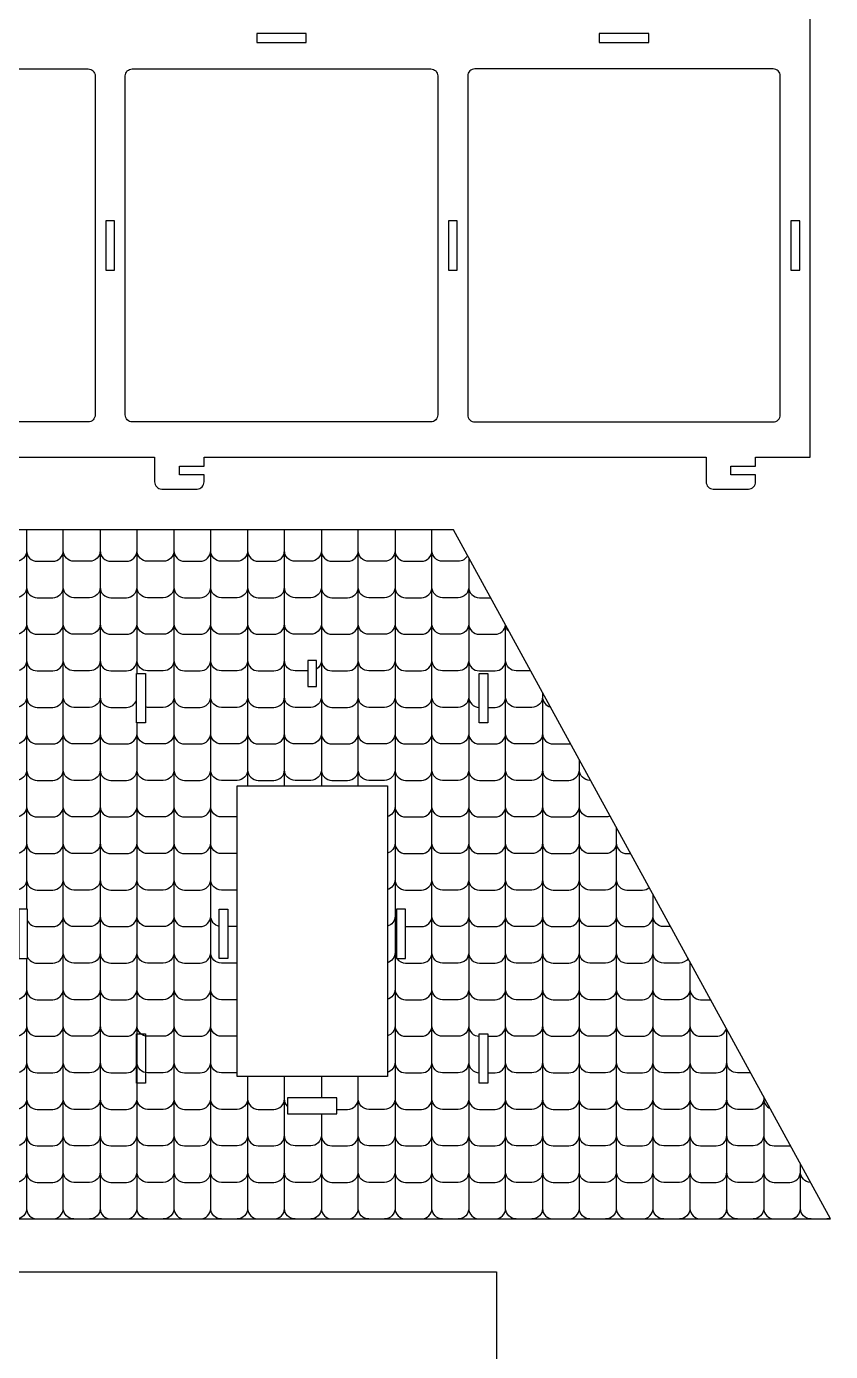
# Model space of a CAD drawing. Extents: x 3446 to 14467, y -2787 to 3269.
# Drawn here: x 10384 to 11477, y -660 to 1142 of the extents above; entities that cross this region are included whole.
import ezdxf

# ---------------------------------------------------------------- set-up
doc = ezdxf.new("R2010")
doc.units = 0
doc.header["$MEASUREMENT"] = 0
doc.layers.add('LAYER_1', color=18, linetype='CONTINUOUS')

msp = doc.modelspace()

# ---------------------------------------------------------------- linework, layer by layer
at = {"layer": 'LAYER_1'}
for points in [[(9876, 556.1), (10558.4, 556.1), (10558.4, 522.5, 0.414214), (10568, 512.9), (10616, 512.9, 0.414214), (10625.6, 522.5), (10625.6, 532.1), (10592, 532.1), (10592, 544.1), (10625.6, 544.1), (10625.6, 556.1), (11308, 556.1), (11308, 522.5, 0.414214), (11317.6, 512.9), (11365.6, 512.9, 0.414214), (11375.2, 522.5), (11375.2, 532.1), (11341.6, 532.1), (11341.6, 544.1), (11375.2, 544.1), (11375.2, 556.1), (11449.6, 556.1), (11449.6, 1696.1)], [(10419.9, -479.5, 0.414214), (10434.3, -465.1), (10434.3, 457.6)], [(10484.4, 457.6), (10484.4, -465.1, 0.414214), (10498.8, -479.5)], [(10584.6, 457.6), (10584.6, -465.1, 0.414214), (10599, -479.5)], [(10620.3, -479.5, 0.414214), (10634.7, -465.1), (10634.7, 457.6)], [(10885.2, 457.6), (10885.2, -465.1, 0.414214), (10899.6, -479.5)], [(10920.9, -479.5, 0.414214), (10935.3, -465.1), (10935.3, 457.6)], [(10384.3, 429.1, -0.414214), (10369.9, 414.7), (10348.6, 414.7, -0.414214), (10334.2, 429.1)], [(10384.3, 429.1, 0.414214), (10398.7, 414.7), (10419.9, 414.7, 0.414214), (10434.3, 429.1)], [(10484.4, 429.1, -0.414214), (10470, 414.7), (10448.7, 414.7, -0.414214), (10434.3, 429.1)], [(10484.4, 429.1, 0.414214), (10498.8, 414.7), (10520.1, 414.7, 0.414214), (10534.5, 429.1)], [(10584.6, 429.1, -0.414214), (10570.2, 414.7), (10548.9, 414.7, -0.414214), (10534.5, 429.1)], [(10584.6, 429.1, 0.414214), (10599, 414.7), (10620.3, 414.7, 0.414214), (10634.7, 429.1)], [(10684.8, 429.1, -0.414214), (10670.4, 414.7), (10649.1, 414.7, -0.414214), (10634.7, 429.1)], [(10684.8, 429.1, 0.414214), (10699.2, 414.7), (10720.5, 414.7, 0.414214), (10734.9, 429.1)], [(10785, 429.1, -0.414214), (10770.6, 414.7), (10749.3, 414.7, -0.414214), (10734.9, 429.1)], [(10785, 429.1, 0.414214), (10799.4, 414.7), (10820.7, 414.7, 0.414214), (10835.1, 429.1)], [(10885.2, 429.1, -0.414214), (10870.8, 414.7), (10849.5, 414.7, -0.414214), (10835.1, 429.1)], [(10885.2, 429.1, 0.414214), (10899.6, 414.7), (10920.9, 414.7, 0.414214), (10935.3, 429.1)], [(10983.8, 422.5, -0.279406), (10971, 414.7), (10949.7, 414.7, -0.414214), (10935.3, 429.1)], [(10985.4, 419.5), (10985.4, -465.1, 0.414214), (10999.8, -479.5)], [(10384.3, 379.5, -0.414214), (10369.9, 365.1), (10348.6, 365.1, -0.414214), (10334.2, 379.5)], [(10384.3, 379.5, 0.414214), (10398.7, 365.1), (10419.9, 365.1, 0.414214), (10434.3, 379.5)], [(10484.4, 379.5, -0.414214), (10470, 365.1), (10448.7, 365.1, -0.414214), (10434.3, 379.5)], [(10484.4, 379.5, 0.414214), (10498.8, 365.1), (10520.1, 365.1, 0.414214), (10534.5, 379.5)], [(10584.6, 379.5, -0.414214), (10570.2, 365.1), (10548.9, 365.1, -0.414214), (10534.5, 379.5)], [(10584.6, 379.5, 0.414214), (10599, 365.1), (10620.3, 365.1, 0.414214), (10634.7, 379.5)], [(10684.8, 379.5, -0.414214), (10670.4, 365.1), (10649.1, 365.1, -0.414214), (10634.7, 379.5)], [(10684.8, 379.5, 0.414214), (10699.2, 365.1), (10720.5, 365.1, 0.414214), (10734.9, 379.5)], [(10785, 379.5, -0.414214), (10770.6, 365.1), (10749.3, 365.1, -0.414214), (10734.9, 379.5)], [(10785, 379.5, 0.414214), (10799.4, 365.1), (10820.7, 365.1, 0.414214), (10835.1, 379.5)], [(10885.2, 379.5, -0.414214), (10870.8, 365.1), (10849.5, 365.1, -0.414214), (10835.1, 379.5)], [(10885.2, 379.5, 0.414214), (10899.6, 365.1), (10920.9, 365.1, 0.414214), (10935.3, 379.5)], [(10985.4, 379.5, -0.414214), (10971, 365.1), (10949.7, 365.1, -0.414214), (10935.3, 379.5)], [(10985.4, 379.5, 0.414214), (10999.8, 365.1), (11015.2, 365.1)], [(10384.3, 329.8, -0.414214), (10369.9, 315.4), (10348.6, 315.4, -0.414214), (10334.2, 329.8)], [(10384.3, 329.8, 0.414214), (10398.7, 315.4), (10419.9, 315.4, 0.414214), (10434.3, 329.8)], [(10484.4, 329.8, -0.414214), (10470, 315.4), (10448.7, 315.4, -0.414214), (10434.3, 329.8)], [(10484.4, 329.8, 0.414214), (10498.8, 315.4), (10520.1, 315.4, 0.414214), (10534.5, 329.8)], [(10584.6, 329.8, -0.414214), (10570.2, 315.4), (10548.9, 315.4, -0.414214), (10534.5, 329.8)], [(10584.6, 329.8, 0.414214), (10599, 315.4), (10620.3, 315.4, 0.414214), (10634.7, 329.8)], [(10684.8, 329.8, -0.414214), (10670.4, 315.4), (10649.1, 315.4, -0.414214), (10634.7, 329.8)], [(10684.8, 329.8, 0.414214), (10699.2, 315.4), (10720.5, 315.4, 0.414214), (10734.9, 329.8)], [(10785, 329.8, -0.414214), (10770.6, 315.4), (10749.3, 315.4, -0.414214), (10734.9, 329.8)], [(10785, 329.8, 0.414214), (10799.4, 315.4), (10820.7, 315.4, 0.414214), (10835.1, 329.8)], [(10885.2, 329.8, -0.414214), (10870.8, 315.4), (10849.5, 315.4, -0.414214), (10835.1, 329.8)], [(10885.2, 329.8, 0.414214), (10899.6, 315.4), (10920.9, 315.4, 0.414214), (10935.3, 329.8)], [(10985.4, 329.8, -0.414214), (10971, 315.4), (10949.7, 315.4, -0.414214), (10935.3, 329.8)], [(10985.4, 329.8, 0.414214), (10999.8, 315.4), (11021.1, 315.4, 0.379798), (11035.4, 328.1)], [(11021.1, -479.5, 0.414214), (11035.5, -465.1), (11035.5, 327.9)], [(11040.4, 319, -0.175116), (11035.7, 327.6)], [(10384.3, 280.1, -0.414214), (10369.9, 265.7), (10348.6, 265.7, -0.414214), (10334.2, 280.1)], [(10384.3, 280.1, 0.414214), (10398.7, 265.7), (10419.9, 265.7, 0.414214), (10434.3, 280.1)], [(10484.4, 280.1, -0.414214), (10470, 265.7), (10448.7, 265.7, -0.414214), (10434.3, 280.1)], [(10484.4, 280.1, 0.414214), (10498.8, 265.7), (10520.1, 265.7, 0.414214), (10534.5, 280.1)], [(10584.6, 280.1, -0.414214), (10570.2, 265.7), (10548.9, 265.7, -0.414214), (10534.5, 280.1)], [(10584.6, 280.1, 0.414214), (10599, 265.7), (10620.3, 265.7, 0.414214), (10634.7, 280.1)], [(10684.8, 280.1, -0.414214), (10670.4, 265.7), (10649.1, 265.7, -0.414214), (10634.7, 280.1)], [(10684.8, 280.1, 0.414214), (10699.2, 265.7), (10720.5, 265.7, 0.414214), (10734.9, 280.1)], [(10766.6, 265.7), (10749.3, 265.7, -0.414214), (10734.9, 280.1)], [(10785, 280.1, -0.250445), (10778.6, 268.1)], [(10785, 280.1, 0.414214), (10799.4, 265.7), (10820.7, 265.7, 0.414214), (10835.1, 280.1)], [(10885.2, 280.1, -0.414214), (10870.8, 265.7), (10849.5, 265.7, -0.414214), (10835.1, 280.1)], [(10885.2, 280.1, 0.414214), (10899.6, 265.7), (10920.9, 265.7, 0.414214), (10935.3, 280.1)], [(10985.4, 280.1, -0.414214), (10971, 265.7), (10949.7, 265.7, -0.414214), (10935.3, 280.1)], [(10985.4, 280.1, 0.414214), (10999.8, 265.7), (11021.1, 265.7, 0.414214), (11035.5, 280.1)], [(11069.5, 265.7), (11049.9, 265.7, -0.414214), (11035.5, 280.1)], [(11085.6, 236.3), (11085.6, -465.1, 0.414214), (11100, -479.5)], [(10384.3, 230.4, -0.414214), (10369.9, 216), (10348.6, 216, -0.414214), (10334.2, 230.4)], [(10384.3, 230.4, 0.414214), (10398.7, 216), (10419.9, 216, 0.414214), (10434.3, 230.4)], [(10484.4, 230.4, -0.414214), (10470, 216), (10448.7, 216, -0.414214), (10434.3, 230.4)], [(10484.4, 230.4, 0.414214), (10498.8, 216), (10520.1, 216, 0.323813), (10533.8, 225.9)], [(10584.6, 230.4, -0.414214), (10570.2, 216), (10548.9, 216, -0.054702), (10545.8, 216.4)], [(10584.6, 230.4, 0.414214), (10599, 216), (10620.3, 216, 0.414214), (10634.7, 230.4)], [(10684.8, 230.4, -0.414214), (10670.4, 216), (10649.1, 216, -0.414214), (10634.7, 230.4)], [(10684.8, 230.4, 0.414214), (10699.2, 216), (10720.5, 216, 0.414214), (10734.9, 230.4)], [(10785, 230.4, -0.414214), (10770.6, 216), (10749.3, 216, -0.414214), (10734.9, 230.4)], [(10785, 230.4, 0.414214), (10799.4, 216), (10820.7, 216, 0.414214), (10835.1, 230.4)], [(10885.2, 230.4, -0.414214), (10870.8, 216), (10849.5, 216, -0.414214), (10835.1, 230.4)], [(10885.2, 230.4, 0.414214), (10899.6, 216), (10920.9, 216, 0.414214), (10935.3, 230.4)], [(10985.4, 230.4, -0.414214), (10971, 216), (10949.7, 216, -0.414214), (10935.3, 230.4)], [(10985.4, 230.4, 0.406544), (10999.4, 216)], [(11011.4, 216), (11021.1, 216, 0.414214), (11035.5, 230.4)], [(11085.6, 230.4, -0.414214), (11071.2, 216), (11049.9, 216, -0.414214), (11035.5, 230.4)], [(11085.6, 230.4, 0.342693), (11096.4, 216.5)], [(10384.3, 180.7, -0.414214), (10369.9, 166.3), (10348.6, 166.3, -0.414214), (10334.2, 180.7)], [(10384.3, 180.7, 0.414214), (10398.7, 166.3), (10419.9, 166.3, 0.414214), (10434.3, 180.7)], [(10484.4, 180.7, -0.414214), (10470, 166.3), (10448.7, 166.3, -0.414214), (10434.3, 180.7)], [(10484.4, 180.7, 0.414214), (10498.8, 166.3), (10520.1, 166.3, 0.414214), (10534.5, 180.7)], [(10548.9, -479.5, -0.414214), (10534.5, -465.1), (10534.5, 194.9)], [(10584.6, 180.7, -0.414214), (10570.2, 166.3), (10548.9, 166.3, -0.414214), (10534.5, 180.7)], [(10584.6, 180.7, 0.414214), (10599, 166.3), (10620.3, 166.3, 0.414214), (10634.7, 180.7)], [(10684.8, 180.7, -0.414214), (10670.4, 166.3), (10649.1, 166.3, -0.414214), (10634.7, 180.7)], [(10684.8, 180.7, 0.414214), (10699.2, 166.3), (10720.5, 166.3, 0.414214), (10734.9, 180.7)], [(10785, 180.7, -0.414214), (10770.6, 166.3), (10749.3, 166.3, -0.414214), (10734.9, 180.7)], [(10785, 180.7, 0.414214), (10799.4, 166.3), (10820.7, 166.3, 0.414214), (10835.1, 180.7)], [(10885.2, 180.7, -0.414214), (10870.8, 166.3), (10849.5, 166.3, -0.414214), (10835.1, 180.7)], [(10885.2, 180.7, 0.414214), (10899.6, 166.3), (10920.9, 166.3, 0.414214), (10935.3, 180.7)], [(10985.4, 180.7, -0.414214), (10971, 166.3), (10949.7, 166.3, -0.414214), (10935.3, 180.7)], [(10985.4, 180.7, 0.414214), (10999.8, 166.3), (11021.1, 166.3, 0.414214), (11035.5, 180.7)], [(11085.6, 180.7, -0.414214), (11071.2, 166.3), (11049.9, 166.3, -0.414214), (11035.5, 180.7)], [(11085.6, 180.7, 0.414214), (11100, 166.3), (11121.3, 166.3, 0.042575), (11123.7, 166.5)], [(11150.1, -479.5, -0.414214), (11135.7, -465.1), (11135.7, 144.7)], [(10384.3, 131.1, -0.414214), (10369.9, 116.7), (10348.6, 116.7, -0.414214), (10334.2, 131.1)], [(10384.3, 131.1, 0.414214), (10398.7, 116.7), (10419.9, 116.7, 0.414214), (10434.3, 131.1)], [(10484.4, 131.1, -0.414214), (10470, 116.7), (10448.7, 116.7, -0.414214), (10434.3, 131.1)], [(10484.4, 131.1, 0.414214), (10498.8, 116.7), (10520.1, 116.7, 0.414214), (10534.5, 131.1)], [(10584.6, 131.1, -0.414214), (10570.2, 116.7), (10548.9, 116.7, -0.414214), (10534.5, 131.1)], [(10584.6, 131.1, 0.414214), (10599, 116.7), (10620.3, 116.7, 0.414214), (10634.7, 131.1)], [(10684.8, 131.1, -0.414214), (10670.4, 116.7), (10649.1, 116.7, -0.414214), (10634.7, 131.1)], [(10684.8, 131.1, 0.414214), (10699.2, 116.7), (10720.5, 116.7, 0.414214), (10734.9, 131.1)], [(10785, 131.1, -0.414214), (10770.6, 116.7), (10749.3, 116.7, -0.414214), (10734.9, 131.1)], [(10785, 131.1, 0.414214), (10799.4, 116.7), (10820.7, 116.7, 0.414214), (10835.1, 131.1)], [(10885.2, 131.1, -0.414214), (10870.8, 116.7), (10849.5, 116.7, -0.414214), (10835.1, 131.1)], [(10885.2, 131.1, 0.414214), (10899.6, 116.7), (10920.9, 116.7, 0.414214), (10935.3, 131.1)], [(10985.4, 131.1, -0.414214), (10971, 116.7), (10949.7, 116.7, -0.414214), (10935.3, 131.1)], [(10985.4, 131.1, 0.414214), (10999.8, 116.7), (11021.1, 116.7, 0.414214), (11035.5, 131.1)], [(11085.6, 131.1, -0.414214), (11071.2, 116.7), (11049.9, 116.7, -0.414214), (11035.5, 131.1)], [(11085.6, 131.1, 0.414214), (11100, 116.7), (11121.3, 116.7, 0.414214), (11135.7, 131.1)], [(11151, 116.7), (11150.1, 116.7, -0.414214), (11135.7, 131.1)], [(10384.3, 81.4, -0.414214), (10369.9, 67), (10361.1, 67)], [(10384.3, 81.4, 0.414214), (10398.7, 67), (10419.9, 67, 0.414214), (10434.3, 81.4)], [(10484.4, 81.4, -0.414214), (10470, 67), (10448.7, 67, -0.414214), (10434.3, 81.4)], [(10484.4, 81.4, 0.414214), (10498.8, 67), (10520.1, 67, 0.414214), (10534.5, 81.4)], [(10584.6, 81.4, -0.414214), (10570.2, 67), (10548.9, 67, -0.414214), (10534.5, 81.4)], [(10584.6, 81.4, 0.414214), (10599, 67), (10620.3, 67, 0.414214), (10634.7, 81.4)], [(10670.5, 67, -0.001323), (10670.4, 67), (10649.1, 67, -0.414214), (10634.7, 81.4)], [(10885.2, 81.4, -0.335422), (10874.7, 67.5)], [(10885.2, 81.4, 0.414214), (10899.6, 67), (10920.9, 67, 0.414214), (10935.3, 81.4)], [(10985.4, 81.4, -0.414214), (10971, 67), (10949.7, 67, -0.414214), (10935.3, 81.4)], [(10985.4, 81.4, 0.414214), (10999.8, 67), (11021.1, 67, 0.414214), (11035.5, 81.4)], [(11085.6, 81.4, -0.414214), (11071.2, 67), (11049.9, 67, -0.414214), (11035.5, 81.4)], [(11085.6, 81.4, 0.414214), (11100, 67), (11121.3, 67, 0.414214), (11135.7, 81.4)], [(11177.4, 68.3, -0.109058), (11171.4, 67), (11150.1, 67, -0.414214), (11135.7, 81.4)], [(11185.8, 53.1), (11185.8, -465.1, 0.414214), (11200.2, -479.5)], [(10384.3, 31.7, -0.414214), (10369.9, 17.3), (10361.1, 17.3)], [(10384.3, 31.7, 0.414214), (10398.7, 17.3), (10419.9, 17.3, 0.414214), (10434.3, 31.7)], [(10484.4, 31.7, -0.414214), (10470, 17.3), (10448.7, 17.3, -0.414214), (10434.3, 31.7)], [(10484.4, 31.7, 0.414214), (10498.8, 17.3), (10520.1, 17.3, 0.414214), (10534.5, 31.7)], [(10584.6, 31.7, -0.414214), (10570.2, 17.3), (10548.9, 17.3, -0.414214), (10534.5, 31.7)], [(10584.6, 31.7, 0.414214), (10599, 17.3), (10620.3, 17.3, 0.414214), (10634.7, 31.7)], [(10670.5, 17.3, -0.001323), (10670.4, 17.3), (10649.1, 17.3, -0.414214), (10634.7, 31.7)], [(10885.2, 31.7, -0.335422), (10874.7, 17.8)], [(10885.2, 31.7, 0.414214), (10899.6, 17.3), (10920.9, 17.3, 0.414214), (10935.3, 31.7)], [(10985.4, 31.7, -0.414214), (10971, 17.3), (10949.7, 17.3, -0.414214), (10935.3, 31.7)], [(10985.4, 31.7, 0.414214), (10999.8, 17.3), (11021.1, 17.3, 0.414214), (11035.5, 31.7)], [(11085.6, 31.7, -0.414214), (11071.2, 17.3), (11049.9, 17.3, -0.414214), (11035.5, 31.7)], [(11085.6, 31.7, 0.414214), (11100, 17.3), (11121.3, 17.3, 0.414214), (11135.7, 31.7)], [(11185.8, 31.7, -0.414214), (11171.4, 17.3), (11150.1, 17.3, -0.414214), (11135.7, 31.7)], [(11185.8, 31.7, 0.414214), (11200.2, 17.3), (11205.3, 17.3)], [(10384.3, -18, -0.414214), (10369.9, -32.4), (10361.1, -32.4)], [(10384.3, -18, 0.414214), (10398.7, -32.4), (10419.9, -32.4, 0.414214), (10434.3, -18)], [(10484.4, -18, -0.414214), (10470, -32.4), (10448.7, -32.4, -0.414214), (10434.3, -18)], [(10484.4, -18, 0.414214), (10498.8, -32.4), (10520.1, -32.4, 0.414214), (10534.5, -18)], [(10584.6, -18, -0.414214), (10570.2, -32.4), (10548.9, -32.4, -0.414214), (10534.5, -18)], [(10584.6, -18, 0.414214), (10599, -32.4), (10620.3, -32.4, 0.414214), (10634.7, -18)], [(10670.5, -32.4, -0.001323), (10670.4, -32.4), (10649.1, -32.4, -0.414214), (10634.7, -18)], [(10885.2, -18, -0.335422), (10874.7, -31.8)], [(10885.2, -18, 0.414214), (10899.6, -32.4), (10920.9, -32.4, 0.414214), (10935.3, -18)], [(10985.4, -18, -0.414214), (10971, -32.4), (10949.7, -32.4, -0.414214), (10935.3, -18)], [(10985.4, -18, 0.414214), (10999.8, -32.4), (11021.1, -32.4, 0.414214), (11035.5, -18)], [(11085.6, -18, -0.414214), (11071.2, -32.4), (11049.9, -32.4, -0.414214), (11035.5, -18)], [(11085.6, -18, 0.414214), (11100, -32.4), (11121.3, -32.4, 0.414214), (11135.7, -18)], [(11185.8, -18, -0.414214), (11171.4, -32.4), (11150.1, -32.4, -0.414214), (11135.7, -18)], [(11185.8, -18, 0.414214), (11200.2, -32.4), (11221.5, -32.4, 0.175306), (11230.7, -29)], [(11250.3, -479.5, -0.414214), (11235.9, -465.1), (11235.9, -38.5)], [(10385.6, -73.8, 0.291063), (10398.7, -82.1), (10419.9, -82.1, 0.414214), (10434.3, -67.7)], [(10484.4, -67.7, -0.414214), (10470, -82.1), (10448.7, -82.1, -0.414214), (10434.3, -67.7)], [(10484.4, -67.7, 0.414214), (10498.8, -82.1), (10520.1, -82.1, 0.414214), (10534.5, -67.7)], [(10584.6, -67.7, -0.414214), (10570.2, -82.1), (10548.9, -82.1, -0.414214), (10534.5, -67.7)], [(10584.6, -67.7, 0.414214), (10599, -82.1), (10620.3, -82.1, 0.414214), (10634.7, -67.7)], [(10646, -81.7, -0.351824), (10634.7, -67.7)], [(10885.2, -67.7, -0.335422), (10874.7, -81.5)], [(10885.2, -67.7, 0.13441), (10887.2, -75)], [(10899.2, -82.1, 0.006806), (10899.6, -82.1), (10920.9, -82.1, 0.414214), (10935.3, -67.7)], [(10985.4, -67.7, -0.414214), (10971, -82.1), (10949.7, -82.1, -0.414214), (10935.3, -67.7)], [(10985.4, -67.7, 0.414214), (10999.8, -82.1), (11021.1, -82.1, 0.414214), (11035.5, -67.7)], [(11085.6, -67.7, -0.414214), (11071.2, -82.1), (11049.9, -82.1, -0.414214), (11035.5, -67.7)], [(11085.6, -67.7, 0.414214), (11100, -82.1), (11121.3, -82.1, 0.414214), (11135.7, -67.7)], [(11185.8, -67.7, -0.414214), (11171.4, -82.1), (11150.1, -82.1, -0.414214), (11135.7, -67.7)], [(11185.8, -67.7, 0.414214), (11200.2, -82.1), (11221.5, -82.1, 0.414214), (11235.9, -67.7)], [(11259.7, -82.1), (11250.3, -82.1, -0.414214), (11235.9, -67.7)], [(10670.5, -82.1, -0.001323), (10670.4, -82.1), (10658, -82.1)], [(10384.3, -125.4), (10384.3, -465.1, 0.414214), (10398.7, -479.5)], [(10385.6, -123.4, 0.291063), (10398.7, -131.7), (10419.9, -131.7, 0.414214), (10434.3, -117.3)], [(10484.4, -117.3, -0.414214), (10470, -131.7), (10448.7, -131.7, -0.414214), (10434.3, -117.3)], [(10484.4, -117.3, 0.414214), (10498.8, -131.7), (10520.1, -131.7, 0.414214), (10534.5, -117.3)], [(10584.6, -117.3, -0.414214), (10570.2, -131.7), (10548.9, -131.7, -0.414214), (10534.5, -117.3)], [(10584.6, -117.3, 0.414214), (10599, -131.7), (10620.3, -131.7, 0.414214), (10634.7, -117.3)], [(10670.5, -131.7, -0.001323), (10670.4, -131.7), (10649.1, -131.7, -0.414214), (10634.7, -117.3)], [(10885.2, -117.3, -0.335422), (10874.7, -131.2)], [(10885.2, -117.3, 0.13441), (10887.2, -124.7)], [(10887.7, -125.4, 0.249808), (10899.6, -131.7), (10920.9, -131.7, 0.414214), (10935.3, -117.3)], [(10985.4, -117.3, -0.414214), (10971, -131.7), (10949.7, -131.7, -0.414214), (10935.3, -117.3)], [(10985.4, -117.3, 0.414214), (10999.8, -131.7), (11021.1, -131.7, 0.414214), (11035.5, -117.3)], [(11085.6, -117.3, -0.414214), (11071.2, -131.7), (11049.9, -131.7, -0.414214), (11035.5, -117.3)], [(11085.6, -117.3, 0.414214), (11100, -131.7), (11121.3, -131.7, 0.414214), (11135.7, -117.3)], [(11185.8, -117.3, -0.414214), (11171.4, -131.7), (11150.1, -131.7, -0.414214), (11135.7, -117.3)], [(11185.8, -117.3, 0.414214), (11200.2, -131.7), (11221.5, -131.7, 0.414214), (11235.9, -117.3)], [(11283.4, -125.5, -0.2469), (11271.6, -131.7), (11250.3, -131.7, -0.414214), (11235.9, -117.3)], [(11286, -130.1), (11286, -465.1, 0.414214), (11300.4, -479.5)], [(10384.3, -167, -0.414214), (10369.9, -181.4), (10361.1, -181.4)], [(10384.3, -167, 0.414214), (10398.7, -181.4), (10419.9, -181.4, 0.414214), (10434.3, -167)], [(10484.4, -167, -0.414214), (10470, -181.4), (10448.7, -181.4, -0.414214), (10434.3, -167)], [(10484.4, -167, 0.414214), (10498.8, -181.4), (10520.1, -181.4, 0.414214), (10534.5, -167)], [(10584.6, -167, -0.414214), (10570.2, -181.4), (10548.9, -181.4, -0.414214), (10534.5, -167)], [(10584.6, -167, 0.414214), (10599, -181.4), (10620.3, -181.4, 0.414214), (10634.7, -167)], [(10670.5, -181.4, -0.001323), (10670.4, -181.4), (10649.1, -181.4, -0.414214), (10634.7, -167)], [(10885.2, -167, -0.335422), (10874.7, -180.9)], [(10885.2, -167, 0.414214), (10899.6, -181.4), (10920.9, -181.4, 0.414214), (10935.3, -167)], [(10985.4, -167, -0.414214), (10971, -181.4), (10949.7, -181.4, -0.414214), (10935.3, -167)], [(10985.4, -167, 0.414214), (10999.8, -181.4), (11021.1, -181.4, 0.414214), (11035.5, -167)], [(11085.6, -167, -0.414214), (11071.2, -181.4), (11049.9, -181.4, -0.414214), (11035.5, -167)], [(11085.6, -167, 0.414214), (11100, -181.4), (11121.3, -181.4, 0.414214), (11135.7, -167)], [(11185.8, -167, -0.414214), (11171.4, -181.4), (11150.1, -181.4, -0.414214), (11135.7, -167)], [(11185.8, -167, 0.414214), (11200.2, -181.4), (11221.5, -181.4, 0.414214), (11235.9, -167)], [(11286, -167, -0.414214), (11271.6, -181.4), (11250.3, -181.4, -0.414214), (11235.9, -167)], [(11286, -167, 0.414214), (11300.4, -181.4), (11314, -181.4)], [(10384.3, -216.7, -0.414214), (10369.9, -231.1), (10361.1, -231.1)], [(10384.3, -216.7, 0.414214), (10398.7, -231.1), (10419.9, -231.1, 0.414214), (10434.3, -216.7)], [(10484.4, -216.7, -0.414214), (10470, -231.1), (10448.7, -231.1, -0.414214), (10434.3, -216.7)], [(10484.4, -216.7, 0.414214), (10498.8, -231.1), (10520.1, -231.1, 0.414214), (10534.5, -216.7)], [(10584.6, -216.7, -0.414214), (10570.2, -231.1), (10548.9, -231.1, -0.414214), (10534.5, -216.7)], [(10584.6, -216.7, 0.414214), (10599, -231.1), (10620.3, -231.1, 0.414214), (10634.7, -216.7)], [(10670.5, -231.1, -0.001323), (10670.4, -231.1), (10649.1, -231.1, -0.414214), (10634.7, -216.7)], [(10885.2, -216.7, -0.335422), (10874.7, -230.6)], [(10885.2, -216.7, 0.414214), (10899.6, -231.1), (10920.9, -231.1, 0.414214), (10935.3, -216.7)], [(10985.4, -216.7, -0.414214), (10971, -231.1), (10949.7, -231.1, -0.414214), (10935.3, -216.7)], [(10985.4, -216.7, 0.406544), (10999.4, -231.1)], [(11011.4, -231.1), (11021.1, -231.1, 0.414214), (11035.5, -216.7)], [(11085.6, -216.7, -0.414214), (11071.2, -231.1), (11049.9, -231.1, -0.414214), (11035.5, -216.7)], [(11085.6, -216.7, 0.414214), (11100, -231.1), (11121.3, -231.1, 0.414214), (11135.7, -216.7)], [(11185.8, -216.7, -0.414214), (11171.4, -231.1), (11150.1, -231.1, -0.414214), (11135.7, -216.7)], [(11185.8, -216.7, 0.414214), (11200.2, -231.1), (11221.5, -231.1, 0.414214), (11235.9, -216.7)], [(11286, -216.7, -0.414214), (11271.6, -231.1), (11250.3, -231.1, -0.414214), (11235.9, -216.7)], [(11286, -216.7, 0.414214), (11300.4, -231.1), (11321.7, -231.1, 0.333881), (11335.5, -220.7)], [(11321.7, -479.5, 0.414214), (11336.1, -465.1), (11336.1, -221.7)], [(10384.3, -266.4, -0.414214), (10369.9, -280.8), (10361.1, -280.8)], [(10384.3, -266.4, 0.414214), (10398.7, -280.8), (10419.9, -280.8, 0.414214), (10434.3, -266.4)], [(10484.4, -266.4, -0.414214), (10470, -280.8), (10448.7, -280.8, -0.414214), (10434.3, -266.4)], [(10484.4, -266.4, 0.414214), (10498.8, -280.8), (10520.1, -280.8, 0.414214), (10534.5, -266.4)], [(10584.6, -266.4, -0.414214), (10570.2, -280.8), (10548.9, -280.8, -0.414214), (10534.5, -266.4)], [(10584.6, -266.4, 0.414214), (10599, -280.8), (10620.3, -280.8, 0.414214), (10634.7, -266.4)], [(10670.5, -280.8, -0.001323), (10670.4, -280.8), (10649.1, -280.8, -0.414214), (10634.7, -266.4)], [(10885.2, -266.4, -0.335422), (10874.7, -280.2)], [(10885.2, -266.4, 0.414214), (10899.6, -280.8), (10920.9, -280.8, 0.414214), (10935.3, -266.4)], [(10985.4, -266.4, -0.414214), (10971, -280.8), (10949.7, -280.8, -0.414214), (10935.3, -266.4)], [(10985.4, -266.4, 0.406544), (10999.4, -280.8)], [(11011.4, -280.8), (11021.1, -280.8, 0.414214), (11035.5, -266.4)], [(11085.6, -266.4, -0.414214), (11071.2, -280.8), (11049.9, -280.8, -0.414214), (11035.5, -266.4)], [(11085.6, -266.4, 0.414214), (11100, -280.8), (11121.3, -280.8, 0.414214), (11135.7, -266.4)], [(11185.8, -266.4, -0.414214), (11171.4, -280.8), (11150.1, -280.8, -0.414214), (11135.7, -266.4)], [(11185.8, -266.4, 0.414214), (11200.2, -280.8), (11221.5, -280.8, 0.414214), (11235.9, -266.4)], [(11286, -266.4, -0.414214), (11271.6, -280.8), (11250.3, -280.8, -0.414214), (11235.9, -266.4)], [(11286, -266.4, 0.414214), (11300.4, -280.8), (11321.7, -280.8, 0.414214), (11336.1, -266.4)], [(11368.3, -280.8), (11350.5, -280.8, -0.414214), (11336.1, -266.4)], [(10684.8, -286), (10684.8, -465.1, -0.414214), (10670.4, -479.5)], [(10749.3, -479.5, -0.414214), (10734.9, -465.1), (10734.9, -286)], [(10849.5, -479.5, -0.414214), (10835.1, -465.1), (10835.1, -286)], [(10384.3, -316.1, -0.414214), (10369.9, -330.5), (10348.6, -330.5, -0.414214), (10334.2, -316.1)], [(10384.3, -316.1, 0.414214), (10398.7, -330.5), (10419.9, -330.5, 0.414214), (10434.3, -316.1)], [(10484.4, -316.1, -0.414214), (10470, -330.5), (10448.7, -330.5, -0.414214), (10434.3, -316.1)], [(10484.4, -316.1, 0.414214), (10498.8, -330.5), (10520.1, -330.5, 0.414214), (10534.5, -316.1)], [(10584.6, -316.1, -0.414214), (10570.2, -330.5), (10548.9, -330.5, -0.414214), (10534.5, -316.1)], [(10584.6, -316.1, 0.414214), (10599, -330.5), (10620.3, -330.5, 0.414214), (10634.7, -316.1)], [(10684.8, -316.1, -0.414214), (10670.4, -330.5), (10649.1, -330.5, -0.414214), (10634.7, -316.1)], [(10684.8, -316.1, 0.414214), (10699.2, -330.5), (10720.5, -330.5, 0.414214), (10734.9, -316.1)], [(10739, -326.1, -0.195819), (10734.9, -316.1)], [(10806.2, -330.5), (10820.7, -330.5, 0.414214), (10835.1, -316.1)], [(10885.2, -316.1, -0.414214), (10870.8, -330.5), (10849.5, -330.5, -0.414214), (10835.1, -316.1)], [(10885.2, -316.1, 0.414214), (10899.6, -330.5), (10920.9, -330.5, 0.414214), (10935.3, -316.1)], [(10985.4, -316.1, -0.414214), (10971, -330.5), (10949.7, -330.5, -0.414214), (10935.3, -316.1)], [(10985.4, -316.1, 0.414214), (10999.8, -330.5), (11021.1, -330.5, 0.414214), (11035.5, -316.1)], [(11085.6, -316.1, -0.414214), (11071.2, -330.5), (11049.9, -330.5, -0.414214), (11035.5, -316.1)], [(11085.6, -316.1, 0.414214), (11100, -330.5), (11121.3, -330.5, 0.414214), (11135.7, -316.1)], [(11185.8, -316.1, -0.414214), (11171.4, -330.5), (11150.1, -330.5, -0.414214), (11135.7, -316.1)], [(11185.8, -316.1, 0.414214), (11200.2, -330.5), (11221.5, -330.5, 0.414214), (11235.9, -316.1)], [(11286, -316.1, -0.414214), (11271.6, -330.5), (11250.3, -330.5, -0.414214), (11235.9, -316.1)], [(11286, -316.1, 0.414214), (11300.4, -330.5), (11321.7, -330.5, 0.414214), (11336.1, -316.1)], [(11386.2, -316.1, -0.414214), (11371.8, -330.5), (11350.5, -330.5, -0.414214), (11336.1, -316.1)], [(11386.2, -313.3), (11386.2, -465.1, -0.414214), (11371.8, -479.5)], [(11386.2, -316.1, 0.299842), (11394.9, -329.3)], [(10785, -336.7), (10785, -465.1, -0.414214), (10770.6, -479.5)], [(10384.3, -365.7, -0.414214), (10369.9, -380.1), (10348.6, -380.1, -0.414214), (10334.2, -365.7)], [(10384.3, -365.7, 0.414214), (10398.7, -380.1), (10419.9, -380.1, 0.414214), (10434.3, -365.7)], [(10484.4, -365.7, -0.414214), (10470, -380.1), (10448.7, -380.1, -0.414214), (10434.3, -365.7)], [(10484.4, -365.7, 0.414214), (10498.8, -380.1), (10520.1, -380.1, 0.414214), (10534.5, -365.7)], [(10584.6, -365.7, -0.414214), (10570.2, -380.1), (10548.9, -380.1, -0.414214), (10534.5, -365.7)], [(10584.6, -365.7, 0.414214), (10599, -380.1), (10620.3, -380.1, 0.414214), (10634.7, -365.7)], [(10684.8, -365.7, -0.414214), (10670.4, -380.1), (10649.1, -380.1, -0.414214), (10634.7, -365.7)], [(10684.8, -365.7, 0.414214), (10699.2, -380.1), (10720.5, -380.1, 0.414214), (10734.9, -365.7)], [(10785, -365.7, -0.414214), (10770.6, -380.1), (10749.3, -380.1, -0.414214), (10734.9, -365.7)], [(10785, -365.7, 0.414214), (10799.4, -380.1), (10820.7, -380.1, 0.414214), (10835.1, -365.7)], [(10885.2, -365.7, -0.414214), (10870.8, -380.1), (10849.5, -380.1, -0.414214), (10835.1, -365.7)], [(10885.2, -365.7, 0.414214), (10899.6, -380.1), (10920.9, -380.1, 0.414214), (10935.3, -365.7)], [(10985.4, -365.7, -0.414214), (10971, -380.1), (10949.7, -380.1, -0.414214), (10935.3, -365.7)], [(10985.4, -365.7, 0.414214), (10999.8, -380.1), (11021.1, -380.1, 0.414214), (11035.5, -365.7)], [(11085.6, -365.7, -0.414214), (11071.2, -380.1), (11049.9, -380.1, -0.414214), (11035.5, -365.7)], [(11085.6, -365.7, 0.414214), (11100, -380.1), (11121.3, -380.1, 0.414214), (11135.7, -365.7)], [(11185.8, -365.7, -0.414214), (11171.4, -380.1), (11150.1, -380.1, -0.414214), (11135.7, -365.7)], [(11185.8, -365.7, 0.414214), (11200.2, -380.1), (11221.5, -380.1, 0.414214), (11235.9, -365.7)], [(11286, -365.7, -0.414214), (11271.6, -380.1), (11250.3, -380.1, -0.414214), (11235.9, -365.7)], [(11286, -365.7, 0.414214), (11300.4, -380.1), (11321.7, -380.1, 0.414214), (11336.1, -365.7)], [(11386.2, -365.7, -0.414214), (11371.8, -380.1), (11350.5, -380.1, -0.414214), (11336.1, -365.7)], [(11386.2, -365.7, 0.414214), (11400.6, -380.1), (11421.8, -380.1, 0.014208), (11422.7, -380.1)], [(11450.6, -479.5, -0.414214), (11436.2, -465.1), (11436.2, -405)], [(10384.3, -415.4, -0.414214), (10369.9, -429.8), (10348.6, -429.8, -0.414214), (10334.2, -415.4)], [(10384.3, -415.4, 0.414214), (10398.7, -429.8), (10419.9, -429.8, 0.414214), (10434.3, -415.4)], [(10484.4, -415.4, -0.414214), (10470, -429.8), (10448.7, -429.8, -0.414214), (10434.3, -415.4)], [(10484.4, -415.4, 0.414214), (10498.8, -429.8), (10520.1, -429.8, 0.414214), (10534.5, -415.4)], [(10584.6, -415.4, -0.414214), (10570.2, -429.8), (10548.9, -429.8, -0.414214), (10534.5, -415.4)], [(10584.6, -415.4, 0.414214), (10599, -429.8), (10620.3, -429.8, 0.414214), (10634.7, -415.4)], [(10684.8, -415.4, -0.414214), (10670.4, -429.8), (10649.1, -429.8, -0.414214), (10634.7, -415.4)], [(10684.8, -415.4, 0.414214), (10699.2, -429.8), (10720.5, -429.8, 0.414214), (10734.9, -415.4)], [(10785, -415.4, -0.414214), (10770.6, -429.8), (10749.3, -429.8, -0.414214), (10734.9, -415.4)], [(10785, -415.4, 0.414214), (10799.4, -429.8), (10820.7, -429.8, 0.414214), (10835.1, -415.4)], [(10885.2, -415.4, -0.414214), (10870.8, -429.8), (10849.5, -429.8, -0.414214), (10835.1, -415.4)], [(10885.2, -415.4, 0.414214), (10899.6, -429.8), (10920.9, -429.8, 0.414214), (10935.3, -415.4)], [(10985.4, -415.4, -0.414214), (10971, -429.8), (10949.7, -429.8, -0.414214), (10935.3, -415.4)], [(10985.4, -415.4, 0.414214), (10999.8, -429.8), (11021.1, -429.8, 0.414214), (11035.5, -415.4)], [(11085.6, -415.4, -0.414214), (11071.2, -429.8), (11049.9, -429.8, -0.414214), (11035.5, -415.4)], [(11085.6, -415.4, 0.414214), (11100, -429.8), (11121.3, -429.8, 0.414214), (11135.7, -415.4)], [(11185.8, -415.4, -0.414214), (11171.4, -429.8), (11150.1, -429.8, -0.414214), (11135.7, -415.4)], [(11185.8, -415.4, 0.414214), (11200.2, -429.8), (11221.5, -429.8, 0.414214), (11235.9, -415.4)], [(11286, -415.4, -0.414214), (11271.6, -429.8), (11250.3, -429.8, -0.414214), (11235.9, -415.4)], [(11286, -415.4, 0.414214), (11300.4, -429.8), (11321.7, -429.8, 0.414214), (11336.1, -415.4)], [(11386.2, -415.4, -0.414214), (11371.8, -429.8), (11350.5, -429.8, -0.414214), (11336.1, -415.4)], [(11386.2, -415.4, 0.414214), (11400.6, -429.8), (11421.8, -429.8, 0.414214), (11436.2, -415.4)], [(11449.8, -429.8, -0.397743), (11436.2, -415.4)], [(10384.3, -465.1, -0.414214), (10369.9, -479.5)], [(10448.7, -479.5, -0.414214), (10434.3, -465.1)], [(10484.4, -465.1, -0.414214), (10470, -479.5)], [(10520.1, -479.5, 0.414214), (10534.5, -465.1)], [(10584.6, -465.1, -0.414214), (10570.2, -479.5)], [(10649.1, -479.5, -0.414214), (10634.7, -465.1)], [(10684.8, -465.1, 0.414214), (10699.2, -479.5)], [(10720.5, -479.5, 0.414214), (10734.9, -465.1)], [(10785, -465.1, 0.414214), (10799.4, -479.5)], [(10820.7, -479.5, 0.414214), (10835.1, -465.1)], [(10885.2, -465.1, -0.414214), (10870.8, -479.5)], [(10949.7, -479.5, -0.414214), (10935.3, -465.1)], [(10985.4, -465.1, -0.414214), (10971, -479.5)], [(11049.9, -479.5, -0.414214), (11035.5, -465.1)], [(11085.6, -465.1, -0.414214), (11071.2, -479.5)], [(11121.3, -479.5, 0.414214), (11135.7, -465.1)], [(11185.8, -465.1, -0.414214), (11171.4, -479.5)], [(11221.5, -479.5, 0.414214), (11235.9, -465.1)], [(11286, -465.1, -0.414214), (11271.6, -479.5)], [(11350.5, -479.5, -0.414214), (11336.1, -465.1)], [(11386.2, -465.1, 0.414214), (11400.6, -479.5)], [(11421.8, -479.5, 0.414214), (11436.2, -465.1)], [(11476.6, -478.7, -0.082383), (11471.9, -479.5)]]:
    msp.add_lwpolyline(points, format="xyb", dxfattribs=at)
for points in [[(10697.2, 1120.1), (10764.4, 1120.1), (10764.4, 1132.1), (10697.2, 1132.1)], [(11162.8, 1120.1), (11230, 1120.1), (11230, 1132.1), (11162.8, 1132.1)], [(10504, 810.5), (10504, 877.7), (10492, 877.7), (10492, 810.5)], [(10969.6, 810.5), (10969.6, 877.7), (10957.6, 877.7), (10957.6, 810.5)], [(11435.2, 877.7), (11423.2, 877.7), (11423.2, 810.5), (11435.2, 810.5)], [(11477, -479.5), (10964.5, 457.6), (9553.5, 457.6), (9041, -479.5)], [(10778.6, 279.8), (10766.6, 279.8), (10766.6, 244.6), (10778.6, 244.6)], [(10533.8, 262.1), (10545.8, 262.1), (10545.8, 194.9), (10533.8, 194.9)], [(10999.4, 262.1), (11011.4, 262.1), (11011.4, 194.9), (10999.4, 194.9)], [(10670.5, -286), (10670.5, 109.5), (10874.7, 109.5), (10874.7, -286)], [(10385.6, -58.2), (10373.6, -58.2), (10373.6, -125.4), (10385.6, -125.4)], [(10646, -58.2), (10658, -58.2), (10658, -125.4), (10646, -125.4)], [(10899.2, -58.2), (10887.2, -58.2), (10887.2, -125.4), (10899.2, -125.4)], [(10533.8, -227.9), (10545.8, -227.9), (10545.8, -295.1), (10533.8, -295.1)], [(10999.4, -227.9), (11011.4, -227.9), (11011.4, -295.1), (10999.4, -295.1)], [(10806.2, -314.8), (10739, -314.8), (10739, -336.7), (10806.2, -336.7)], [(11023, -899.6), (9612, -899.6), (9612, -551.4), (11023, -551.4)]]:
    msp.add_lwpolyline(points, close=True, dxfattribs=at)
for points in [[(10468, 604.1), (9966.4, 604.1, -0.414214), (9956.8, 613.7), (9956.8, 1074.5, -0.414214), (9966.4, 1084.1), (10468, 1084.1, -0.414214), (10477.6, 1074.5), (10477.6, 613.7, -0.414214)], [(10933.6, 604.1), (10528, 604.1, -0.414214), (10518.4, 613.7), (10518.4, 1074.5, -0.414214), (10528, 1084.1), (10933.6, 1084.1, -0.414214), (10943.2, 1074.5), (10943.2, 613.7, -0.414214)], [(11399.2, 604.1, 0.414214), (11408.8, 613.7), (11408.8, 1074.5, 0.414214), (11399.2, 1084.1), (10993.6, 1084.1, 0.414214), (10984, 1074.5), (10984, 613.7, 0.414214), (10993.6, 604.1)]]:
    msp.add_lwpolyline(points, format="xyb", close=True, dxfattribs=at)
for points in [[(10384.3, 457.6), (10384.3, -58.2)], [(10534.5, 262.1), (10534.5, 457.6)], [(10684.8, 457.6), (10684.8, 109.5)], [(10734.9, 109.5), (10734.9, 457.6)], [(10785, 457.6), (10785, 109.5)], [(10835.1, 109.5), (10835.1, 457.6)], [(10785, -286), (10785, -314.8)]]:
    msp.add_lwpolyline(points, dxfattribs=at)

doc.saveas('drawing.dxf')
